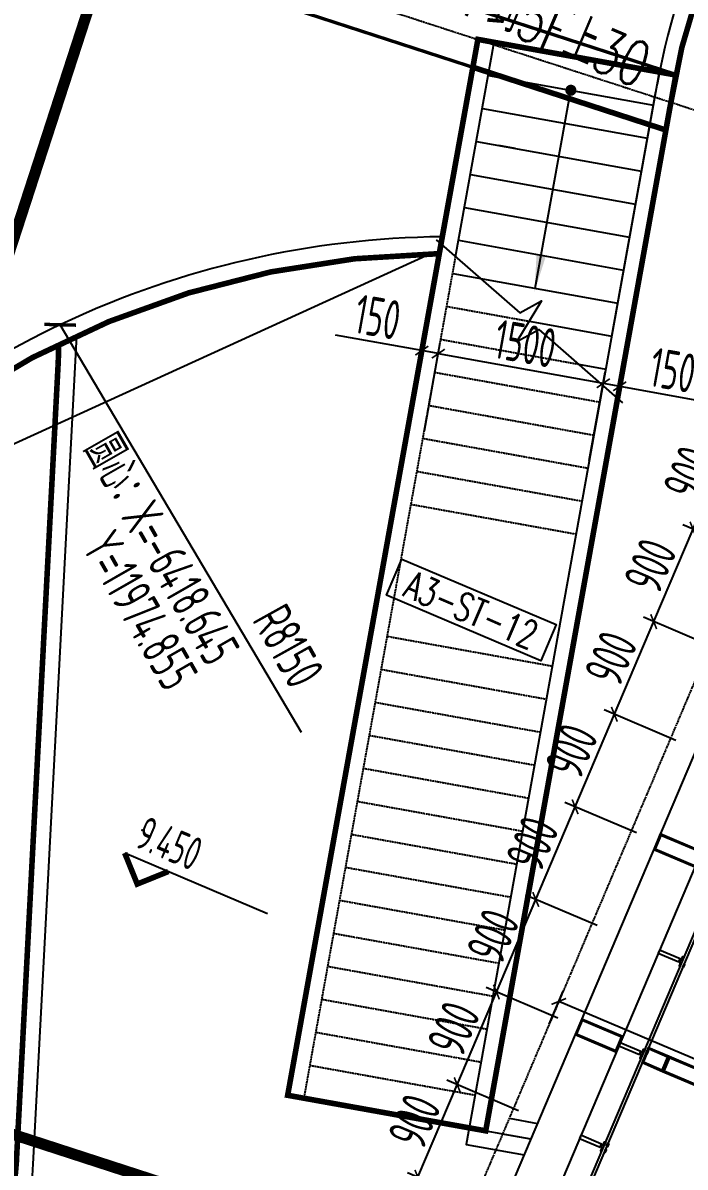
# Model space of a CAD drawing. Extents: x -3523 to 12007717, y -6694179 to 21431.
# Drawn here: x 11971026 to 11976951, y -6418820 to -6408581 of the extents above; entities that cross this region are included whole.
import ezdxf
from ezdxf.enums import TextEntityAlignment as Align

# ---------------------------------------------------------------- set-up
doc = ezdxf.new("R2010")
doc.units = 0
doc.header["$LTSCALE"] = 10
doc.header["$MEASUREMENT"] = 0
for name, pattern in [('A3-RG-axis-100$0$CENTER', [2, 1.25, -0.25, 0.25, -0.25]), ('A3-RI-4F$0$DASH', [0.35, 0.25, -0.1]), ('A3-RI-4F$0$DASHED2', [0.375, 0.25, -0.125]), ('A3-RV-4F$0$DASH', [0.35, 0.25, -0.1]), ('A3-SYMB-4F-100$0$$AUDIT_BAD_LTYPE2', [0]), ('DASHED2', [0.375, 0.25, -0.125])]:
    doc.linetypes.add(name, pattern=pattern)
for name, color, linetype in [('A-CLOD', 200, 'Continuous'), ('A3-RB-4F-100$0$A-DIMS-100', 1, 'Continuous'), ('A3-RG-axis-100$0$A-DIMS-100', 1, 'Continuous'), ('A3-RG-axis-100$0$A-GRID', 1, 'A3-RG-axis-100$0$CENTER'), ('A3-RI-4F$0$$1$A-STRS-HRAL', 80, 'Continuous'), ('A3-RI-4F$0$A-DETAILS', 11, 'Continuous'), ('A3-RI-4F$0$A-FLOR', 2, 'Continuous'), ('A3-RI-4F$0$A-FLOR-CURT', 55, 'Continuous'), ('A3-RI-4F$0$A-GLAZ', 140, 'Continuous'), ('A3-RI-4F$0$A-STRS-HRAL', 80, 'Continuous'), ('A3-RI-4F$0$A-SYMB-VOID', 35, 'Continuous'), ('A3-RV-4F$0$A-STRS', 50, 'Continuous'), ('A3-RV-4F$0$A-STRS-HRAL', 80, 'Continuous'), ('A3-RV-4F$0$A-SYMB-STRS', 1, 'Continuous'), ('A3-SYMB-4F-100$0$$AUDIT_BAD_LAYER1', 7, 'Continuous'), ('A3-SYMB-4F-100$0$A-SYMB', 4, 'Continuous'), ('A3-SYMB-4F-100$0$A-SYMB-NAME', 4, 'Continuous'), ('A3-SYMB-4F-100$0$A-SYMB-NAME-E', 4, 'Continuous'), ('A3-SYMB-4F-100$0$A-SYMB-NUMB-T', 4, 'Continuous'), ('A3-SYMB-4F-100$0$A-SYMB-STRS', 1, 'Continuous')]:
    doc.layers.add(name, color=color, linetype=linetype)
doc.layers.add('A3-RI-4F$0$A-X-CHEK', color=6, linetype='A3-RI-4F$0$DASHED2', plot=False)
doc.layers.add('A3-RI-4F$0$临时层', color=140, linetype='Continuous', plot=False)
doc.styles.add('A3-RB-4F-100$0$XD2008', font='xd-hzs.shx', dxfattribs={"width": 0.7, "bigfont": 'xd-hztxt.shx'})
doc.styles.add('A3-RG-axis-100$0$XD2008', font='xd-hzs.shx', dxfattribs={"width": 0.7, "bigfont": 'xd-hztxt.shx'})
doc.styles.add('A3-SYMB-4F-100$0$ECADI-TXT', font='simplex.shx', dxfattribs={"bigfont": 'hztxt.shx'})
doc.styles.add('A3-SYMB-4F-100$0$XD2008', font='hzs.shx', dxfattribs={"width": 0.7, "bigfont": 'hztxt.shx'})
doc.dimstyles.new('A3-RB-4F-100$0$XD100$0', dxfattribs={"dimscale": 100, "dimtxt": 3.5, "dimasz": 1, "dimexe": 1, "dimexo": 2, "dimgap": 0.5, "dimtad": 1, "dimdec": 0, "dimdsep": 46, "dimtxsty": 'A3-RB-4F-100$0$XD2008', "dimblk1": 'A3-RB-4F-100$0$_ARCHTICK', "dimblk2": 'A3-RB-4F-100$0$_ARCHTICK', "dimsah": 1, "dimcen": 2.5, "dimclrt": 4, "dimaunit": 1, "dimadec": 0, "dimazin": 0, "dimtfac": 1, "dimtdec": 0, "dimtix": 1, "dimtmove": 0, "dimatfit": 3, "dimfxl": 0, "dimtolj": 1, "dimtzin": 0, "dimarcsym": 0})
doc.dimstyles.new('A3-RG-axis-100$0$XD100$0', dxfattribs={"dimscale": 100, "dimtxt": 3.5, "dimasz": 1, "dimexe": 1, "dimexo": 2, "dimgap": 0.5, "dimtad": 1, "dimdec": 0, "dimdsep": 46, "dimtxsty": 'A3-RG-axis-100$0$XD2008', "dimblk1": 'A3-RG-axis-100$0$_ARCHTICK', "dimblk2": 'A3-RG-axis-100$0$_ARCHTICK', "dimsah": 1, "dimcen": 2.5, "dimclrt": 4, "dimaunit": 1, "dimadec": 0, "dimazin": 0, "dimtfac": 1, "dimtdec": 0, "dimtix": 1, "dimtmove": 0, "dimatfit": 3, "dimfxl": 0, "dimtolj": 1, "dimtzin": 0, "dimarcsym": 0})

# ---------------------------------------------------------------- blocks, each defined once
blk = doc.blocks.new('A3-RI-4F')
at = {"layer": 'A3-RI-4F$0$$1$A-STRS-HRAL'}
blk.add_lwpolyline([(11978237, -6391711), (11986781, -6392158), (11972568, -6425641)], dxfattribs=at)
at = {"layer": 'A3-RI-4F$0$A-DETAILS'}
for p, q in [((11976898, -6416977), (11976906, -6416997)), ((11976901, -6416970), (11976920, -6416962)), ((11976901, -6416970), (11976909, -6416990)), ((11976903, -6416964), (11976923, -6416956)), ((11976549, -6417799), (11976569, -6417791)), ((11976549, -6417799), (11976557, -6417819)), ((11976552, -6417792), (11976571, -6417784)), ((11976546, -6417805), (11976554, -6417825)), ((11976197, -6418627), (11976217, -6418619)), ((11976200, -6418621), (11976220, -6418613)), ((11976195, -6418634), (11976202, -6418653)), ((11976197, -6418627), (11976205, -6418647))]:
    blk.add_line(p, q, dxfattribs=at)
blk.add_lwpolyline([(11978189, -6391860), (11978365, -6391317), (11987372, -6391789), (11973315, -6424906)], dxfattribs=at)
for points in [[(11977039, -6416133), (11977097, -6415995), (11976729, -6415838), (11976671, -6415977)], [(11977034, -6416120), (11977084, -6416000), (11976735, -6415852), (11976684, -6415971)], [(11976895, -6416984), (11976906, -6416957), (11976722, -6416878), (11976711, -6416906)], [(11976941, -6416939), (11976929, -6416966), (11976920, -6416962), (11976932, -6416935)], [(11976906, -6417022), (11976918, -6416994), (11976909, -6416990), (11976897, -6417018)], [(11976938, -6417035), (11976950, -6417008), (11976941, -6417004), (11976929, -6417031)], [(11976336, -6417790), (11976394, -6417652), (11976026, -6417495), (11975967, -6417633)], [(11976330, -6417777), (11976381, -6417657), (11976031, -6417508), (11975980, -6417628)], [(11976543, -6417813), (11976555, -6417785), (11976371, -6417707), (11976359, -6417735)], [(11976808, -6417827), (11976750, -6417966), (11976566, -6417887), (11976624, -6417749)], [(11976590, -6417767), (11976578, -6417795), (11976569, -6417791), (11976580, -6417763)], [(11976795, -6417833), (11976744, -6417952), (11976579, -6417882), (11976630, -6417762)], [(11976622, -6417781), (11976610, -6417808), (11976601, -6417805), (11976613, -6417777)], [(11976554, -6417850), (11976566, -6417822), (11976557, -6417819), (11976545, -6417846)], [(11976587, -6417864), (11976598, -6417836), (11976589, -6417832), (11976577, -6417860)], [(11977361, -6418062), (11977302, -6418200), (11976750, -6417966), (11976808, -6417827)], [(11977348, -6418067), (11977297, -6418187), (11976763, -6417960), (11976814, -6417841)], [(11976191, -6418641), (11976203, -6418613), (11976019, -6418535), (11976007, -6418563)], [(11976238, -6418596), (11976226, -6418623), (11976217, -6418619), (11976229, -6418592)], [(11976270, -6418609), (11976258, -6418637), (11976249, -6418633), (11976261, -6418605)], [(11976203, -6418678), (11976214, -6418651), (11976205, -6418647), (11976194, -6418675)], [(11976235, -6418692), (11976247, -6418665), (11976237, -6418661), (11976226, -6418688)]]:
    blk.add_lwpolyline(points, close=True, dxfattribs=at)
at = {"layer": 'A3-RI-4F$0$A-FLOR', "linetype": 'A3-RI-4F$0$DASH', "const_width": 50}
blk.add_lwpolyline([(11968758, -6413466, -0.216553), (11974751, -6410646), (11975052, -6408978), (11976779, -6409540), (11976814, -6409345, -0.16088), (11978533, -6405953, 0.089363), (11981166, -6401870), (11983808, -6393739), (11978174, -6391908)], format="xyb", dxfattribs=at)
at = {"layer": 'A3-RI-4F$0$A-FLOR-CURT'}
blk.add_line((11975430, -6409705), (11975283, -6409679), dxfattribs=at)
at = {"layer": 'A3-RI-4F$0$A-FLOR-CURT', "color": 170, "linetype": 'A3-RI-4F$0$DASH', "const_width": 50}
blk.add_lwpolyline([(11965681, -6422415, 0.501593), (11970967, -6418784), (11971341, -6411636, 0.022324), (11971343, -6411457, 0.022324)], format="xyb", dxfattribs=at)
at = {"layer": 'A3-RI-4F$0$A-GLAZ'}
for points in [[(11977951, -6391783), (11978187, -6391057), (11987742, -6391558), (11973545, -6425004)], [(11977975, -6391791), (11978205, -6391083), (11987705, -6391581), (11973522, -6424994)]]:
    blk.add_lwpolyline(points, dxfattribs=at)
at = {"layer": 'A3-RI-4F$0$A-STRS-HRAL'}
for p, q in [((11970967, -6418784), (11971351, -6411453)), ((11971505, -6411380), (11971116, -6418792)), ((11975378, -6418382), (11975630, -6418428)), ((11975570, -6418569), (11975318, -6418524))]:
    blk.add_line(p, q, dxfattribs=at)
for centre, radius, start, end in [((11982753, -6410223), 6150, 136.1702, 169.7906), ((11982753, -6410223), 6000, 136.2645, 169.7906), ((11974855, -6418645), 8150, 90.5398, 139.6546), ((11974855, -6418645), 8000, 90.7438, 139.6546), ((11966970, -6418628), 4150, 262.4541, 357.7647)]:
    blk.add_arc(centre, radius, start, end, dxfattribs=at)
at = {"layer": 'A3-RI-4F$0$A-SYMB-VOID'}
blk.add_lwpolyline([(11964231, -6420490), (11970608, -6412500), (11974666, -6410647)], dxfattribs=at)
at = {"layer": 'A3-RI-4F$0$A-X-CHEK', "const_width": 30}
for points in [[(11973334, -6407894), (11976885, -6409048)], [(11973139, -6408357), (11976779, -6409540)]]:
    blk.add_lwpolyline(points, dxfattribs=at)
at = {"layer": 'A3-RI-4F$0$临时层'}
for p, q in [((11976295, -6411384), (11976689, -6409195)), ((11976485, -6411172), (11976848, -6409160))]:
    blk.add_line(p, q, dxfattribs=at)
at = {"layer": 'A3-RI-4F$0$临时层', "const_width": 50}
blk.add_lwpolyline([(11973395, -6418177), (11975097, -6408729), (11976868, -6409048), (11975167, -6418495)], close=True, dxfattribs=at)
blk = doc.blocks.new('A3-RG-axis-100$0$_ARCHTICK')
at = {"color": 0, "linetype": 'ByBlock', "const_width": 0.15}
blk.add_lwpolyline([(-0.5, -0.5), (0.5, 0.5)], dxfattribs=at)
blk = doc.blocks.new('*D258')
at = {"layer": 'A3-RG-axis-100$0$A-DIMS-100', "color": 0, "lineweight": -2}
for p, q in [((11975735, -6417541), (11975861, -6417245)), ((11979043, -6418705), (11975821, -6417337)), ((11978957, -6418908), (11979082, -6418613))]:
    blk.add_line(p, q, dxfattribs=at)
at = {"layer": 'Defpoints', "color": 0}
for p in [(11975821, -6417337), (11975657, -6417725), (11978879, -6419092)]:
    blk.add_point(p, dxfattribs=at)
at = {"layer": 'A3-RG-axis-100$0$A-DIMS-100', "color": 0, "lineweight": -2, "xscale": 100, "yscale": 100, "zscale": 100}
for p, rotation in [((11975821, -6417337), 157.0000000217818), ((11979043, -6418705), 337.0000000217818)]:
    blk.add_blockref('A3-RG-axis-100$0$_ARCHTICK', p, dxfattribs=dict(at, rotation=rotation))
at = {"layer": 'A3-RG-axis-100$0$A-DIMS-100', "color": 4, "insert": (11977520, -6417814), "char_height": 350, "attachment_point": 5, "rotation": 337, "style": 'A3-RG-axis-100$0$XD2008'}
blk.add_mtext('\\A1;3500', dxfattribs=at)
blk = doc.blocks.new('A3-SYMB-4F-100$0$ECADI-TAG-NAME')
at = {"layer": 'A3-SYMB-4F-100$0$A-SYMB-NAME', "style": 'A3-SYMB-4F-100$0$ECADI-TXT', "width": 0.7}
blk.add_attdef('CHINESENAME', (1.86, 1.53), '', height=4, dxfattribs=at)
at = {"layer": 'A3-SYMB-4F-100$0$A-SYMB-NAME-E', "style": 'A3-SYMB-4F-100$0$ECADI-TXT', "width": 0.7}
blk.add_attdef('ENGLISHLOW', (2.18, 6.96), '', height=2.5, dxfattribs=at)
blk = doc.blocks.new('A3-SYMB-4F-100$0$ECADI-TAG-HGHT（国标）')
at = {"color": 1, "const_width": 0.5}
blk.add_lwpolyline([(-2.12, 2.12), (0, 0), (2.12, 2.12)], dxfattribs=at)
at = {"color": 1}
blk.add_point((-1.48, 4.6), dxfattribs=at)
at = {"layer": 'A3-SYMB-4F-100$0$$AUDIT_BAD_LAYER1', "color": 1, "linetype": 'A3-SYMB-4F-100$0$$AUDIT_BAD_LTYPE2'}
blk.add_line((-2.12, 2.12), (11.77, 2.12), dxfattribs=at)
at = {"style": 'A3-SYMB-4F-100$0$XD2008', "width": 0.7}
blk.add_attdef('FL', text='', height=3, dxfattribs=at).set_placement((-2.69, 2.97), align=Align.RIGHT)
for tag, p in [('F.F.L.', (2.28, 2.97)), ('T.O.S.', (2.28, -1.1))]:
    blk.add_attdef(tag, p, '', height=3, dxfattribs=at)
blk = doc.blocks.new('A3-SYMB-4F-100$0$ECADI-TAG-CODE')
at = {"layer": 'A3-SYMB-4F-100$0$A-SYMB-NUMB-T', "color": 1}
blk.add_lwpolyline([(0, 3.5), (15, 3.5), (15, 0), (0, 0)], close=True, dxfattribs=at)
at = {"layer": 'A3-SYMB-4F-100$0$A-SYMB-NUMB-T', "style": 'A3-SYMB-4F-100$0$ECADI-TXT', "width": 0.7}
blk.add_attdef('CODE', text='', height=2.5, dxfattribs=at).set_placement((7.5, 1.75), align=Align.MIDDLE_CENTER)
blk = doc.blocks.new('A3-SYMB-4F-100')
at = {"layer": 'A3-SYMB-4F-100$0$A-SYMB', "xscale": 100.0000000100172, "yscale": 100.0000000002328, "zscale": 100, "rotation": 337}
blk.add_blockref('A3-SYMB-4F-100$0$ECADI-TAG-CODE', (11974279, -6413702), dxfattribs=at).add_auto_attribs({'CODE': 'A3-ST-12'})
at = {"layer": 'A3-SYMB-4F-100$0$A-SYMB'}
ref = blk.add_blockref('A3-SYMB-4F-100$0$ECADI-TAG-HGHT（国标）', (11972049, -6416287), dxfattribs=dict(at, xscale=100, yscale=100, rotation=337))
ref.add_attrib('F.F.L.', '9.450', (11972015, -6415950), dxfattribs={"layer": '0', "height": 300, "rotation": 337, "style": 'A3-SYMB-4F-100$0$XD2008', "width": 0.7})
at = {"layer": 'A3-SYMB-4F-100$0$A-SYMB-STRS'}
ref = blk.add_blockref('A3-SYMB-4F-100$0$ECADI-TAG-NAME', (11974498, -6408475, 0), dxfattribs=dict(at, xscale=100, yscale=100, rotation=337))
ref.add_attrib('CHINESENAME', '4F到5F上30', (11974728, -6408406, 0), dxfattribs={"height": 400, "rotation": 337, "style": 'A3-SYMB-4F-100$0$ECADI-TXT', "width": 0.7})
blk = doc.blocks.new('A3-RB-4F-100$0$_ARCHTICK')
at = {"color": 0, "linetype": 'ByBlock', "const_width": 0.15}
blk.add_lwpolyline([(-0.5, -0.5), (0.5, 0.5)], dxfattribs=at)
blk = doc.blocks.new('*D2826')
at = {"layer": 'A3-RB-4F-100$0$A-DIMS-100', "color": 0, "lineweight": -2}
for p, q in [((11977922, -6412516), (11977281, -6412243)), ((11977022, -6413111), (11977373, -6412282)), ((11977571, -6413344), (11976930, -6413072))]:
    blk.add_line(p, q, dxfattribs=at)
at = {"layer": 'Defpoints', "color": 0}
for p in [(11977373, -6412282), (11978107, -6412594), (11977755, -6413422)]:
    blk.add_point(p, dxfattribs=at)
at = {"layer": 'A3-RB-4F-100$0$A-DIMS-100', "color": 0, "lineweight": -2, "xscale": 100, "yscale": 100, "zscale": 100}
for p, rotation in [((11977373, -6412282), 67.00000002043258), ((11977022, -6413111), 247.0000000204326)]:
    blk.add_blockref('A3-RB-4F-100$0$_ARCHTICK', p, dxfattribs=dict(at, rotation=rotation))
at = {"layer": 'A3-RB-4F-100$0$A-DIMS-100', "color": 4, "insert": (11976990, -6412609), "char_height": 350, "attachment_point": 5, "rotation": 67, "style": 'A3-RB-4F-100$0$XD2008'}
blk.add_mtext('\\A1;900', dxfattribs=at)
blk = doc.blocks.new('*D2827')
at = {"layer": 'A3-RB-4F-100$0$A-DIMS-100', "color": 0, "lineweight": -2}
for p, q in [((11977571, -6413344), (11976930, -6413072)), ((11976670, -6413939), (11977022, -6413111)), ((11977219, -6414172), (11976578, -6413900))]:
    blk.add_line(p, q, dxfattribs=at)
at = {"layer": 'Defpoints', "color": 0}
for p in [(11977022, -6413111), (11977755, -6413422), (11977403, -6414251)]:
    blk.add_point(p, dxfattribs=at)
at = {"layer": 'A3-RB-4F-100$0$A-DIMS-100', "color": 0, "lineweight": -2, "xscale": 100, "yscale": 100, "zscale": 100}
for p, rotation in [((11977022, -6413111), 67.00000002035641), ((11976670, -6413939), 247.0000000203564)]:
    blk.add_blockref('A3-RB-4F-100$0$_ARCHTICK', p, dxfattribs=dict(at, rotation=rotation))
at = {"layer": 'A3-RB-4F-100$0$A-DIMS-100', "color": 4, "insert": (11976639, -6413437), "char_height": 350, "attachment_point": 5, "rotation": 67, "style": 'A3-RB-4F-100$0$XD2008'}
blk.add_mtext('\\A1;900', dxfattribs=at)
blk = doc.blocks.new('*D2828')
at = {"layer": 'A3-RB-4F-100$0$A-DIMS-100', "color": 0, "lineweight": -2}
for p, q in [((11977219, -6414172), (11976578, -6413900)), ((11976318, -6414768), (11976670, -6413939)), ((11976868, -6415001), (11976226, -6414729))]:
    blk.add_line(p, q, dxfattribs=at)
at = {"layer": 'Defpoints', "color": 0}
for p in [(11976670, -6413939), (11977403, -6414251), (11977052, -6415079)]:
    blk.add_point(p, dxfattribs=at)
at = {"layer": 'A3-RB-4F-100$0$A-DIMS-100', "color": 0, "lineweight": -2, "xscale": 100, "yscale": 100, "zscale": 100}
for p, rotation in [((11976670, -6413939), 67.00000002030026), ((11976318, -6414768), 247.0000000203003)]:
    blk.add_blockref('A3-RB-4F-100$0$_ARCHTICK', p, dxfattribs=dict(at, rotation=rotation))
at = {"layer": 'A3-RB-4F-100$0$A-DIMS-100', "color": 4, "insert": (11976287, -6414266), "char_height": 350, "attachment_point": 5, "rotation": 67, "style": 'A3-RB-4F-100$0$XD2008'}
blk.add_mtext('\\A1;900', dxfattribs=at)
blk = doc.blocks.new('*D2829')
at = {"layer": 'A3-RB-4F-100$0$A-DIMS-100', "color": 0, "lineweight": -2}
for p, q in [((11976868, -6415001), (11976226, -6414729)), ((11975967, -6415596), (11976318, -6414768)), ((11976516, -6415829), (11975875, -6415557))]:
    blk.add_line(p, q, dxfattribs=at)
at = {"layer": 'Defpoints', "color": 0}
for p in [(11976318, -6414768), (11977052, -6415079), (11976700, -6415907)]:
    blk.add_point(p, dxfattribs=at)
at = {"layer": 'A3-RB-4F-100$0$A-DIMS-100', "color": 0, "lineweight": -2, "xscale": 100, "yscale": 100, "zscale": 100}
for p, rotation in [((11976318, -6414768), 67.00000002036309), ((11975967, -6415596), 247.0000000203631)]:
    blk.add_blockref('A3-RB-4F-100$0$_ARCHTICK', p, dxfattribs=dict(at, rotation=rotation))
at = {"layer": 'A3-RB-4F-100$0$A-DIMS-100', "color": 4, "insert": (11975935, -6415094), "char_height": 350, "attachment_point": 5, "rotation": 67, "style": 'A3-RB-4F-100$0$XD2008'}
blk.add_mtext('\\A1;900', dxfattribs=at)
blk = doc.blocks.new('*D2830')
at = {"layer": 'A3-RB-4F-100$0$A-DIMS-100', "color": 0, "lineweight": -2}
for p, q in [((11975615, -6416425), (11975967, -6415596)), ((11976516, -6415829), (11975875, -6415557)), ((11976164, -6416658), (11975523, -6416386))]:
    blk.add_line(p, q, dxfattribs=at)
at = {"layer": 'Defpoints', "color": 0}
for p in [(11975967, -6415596), (11976700, -6415907), (11976348, -6416736)]:
    blk.add_point(p, dxfattribs=at)
at = {"layer": 'A3-RB-4F-100$0$A-DIMS-100', "color": 0, "lineweight": -2, "xscale": 100, "yscale": 100, "zscale": 100}
for p, rotation in [((11975967, -6415596), 67.00000002025394), ((11975615, -6416425), 247.0000000202539)]:
    blk.add_blockref('A3-RB-4F-100$0$_ARCHTICK', p, dxfattribs=dict(at, rotation=rotation))
at = {"layer": 'A3-RB-4F-100$0$A-DIMS-100', "color": 4, "insert": (11975584, -6415923), "char_height": 350, "attachment_point": 5, "rotation": 67, "style": 'A3-RB-4F-100$0$XD2008'}
blk.add_mtext('\\A1;900', dxfattribs=at)
blk = doc.blocks.new('*D2831')
at = {"layer": 'A3-RB-4F-100$0$A-DIMS-100', "color": 0, "lineweight": -2}
for p, q in [((11975263, -6417253), (11975615, -6416425)), ((11976164, -6416658), (11975523, -6416386)), ((11975813, -6417486), (11975171, -6417214))]:
    blk.add_line(p, q, dxfattribs=at)
at = {"layer": 'Defpoints', "color": 0}
for p in [(11975615, -6416425), (11976348, -6416736), (11975997, -6417564)]:
    blk.add_point(p, dxfattribs=at)
at = {"layer": 'A3-RB-4F-100$0$A-DIMS-100', "color": 0, "lineweight": -2, "xscale": 100, "yscale": 100, "zscale": 100}
for p, rotation in [((11975615, -6416425), 67.00000002040942), ((11975263, -6417253), 247.0000000204094)]:
    blk.add_blockref('A3-RB-4F-100$0$_ARCHTICK', p, dxfattribs=dict(at, rotation=rotation))
at = {"layer": 'A3-RB-4F-100$0$A-DIMS-100', "color": 4, "insert": (11975232, -6416751), "char_height": 350, "attachment_point": 5, "rotation": 67, "style": 'A3-RB-4F-100$0$XD2008'}
blk.add_mtext('\\A1;900', dxfattribs=at)
blk = doc.blocks.new('*D2832')
at = {"layer": 'A3-RB-4F-100$0$A-DIMS-100', "color": 0, "lineweight": -2}
for p, q in [((11974912, -6418082), (11975263, -6417253)), ((11975813, -6417486), (11975171, -6417214)), ((11975461, -6418315), (11974820, -6418043))]:
    blk.add_line(p, q, dxfattribs=at)
at = {"layer": 'Defpoints', "color": 0}
for p in [(11975263, -6417253), (11975997, -6417564), (11975645, -6418393)]:
    blk.add_point(p, dxfattribs=at)
at = {"layer": 'A3-RB-4F-100$0$A-DIMS-100', "color": 0, "lineweight": -2, "xscale": 100, "yscale": 100, "zscale": 100}
for p, rotation in [((11975263, -6417253), 67.00000002031676), ((11974912, -6418082), 247.0000000203168)]:
    blk.add_blockref('A3-RB-4F-100$0$_ARCHTICK', p, dxfattribs=dict(at, rotation=rotation))
at = {"layer": 'A3-RB-4F-100$0$A-DIMS-100', "color": 4, "insert": (11974880, -6417579), "char_height": 350, "attachment_point": 5, "rotation": 67, "style": 'A3-RB-4F-100$0$XD2008'}
blk.add_mtext('\\A1;900', dxfattribs=at)
blk = doc.blocks.new('*D2833')
at = {"layer": 'A3-RB-4F-100$0$A-DIMS-100', "color": 0, "lineweight": -2}
for p, q in [((11974560, -6418910), (11974912, -6418082)), ((11975461, -6418315), (11974820, -6418043)), ((11975109, -6419143), (11974468, -6418871))]:
    blk.add_line(p, q, dxfattribs=at)
at = {"layer": 'Defpoints', "color": 0}
for p in [(11974912, -6418082), (11975645, -6418393), (11975293, -6419221)]:
    blk.add_point(p, dxfattribs=at)
at = {"layer": 'A3-RB-4F-100$0$A-DIMS-100', "color": 0, "lineweight": -2, "xscale": 100, "yscale": 100, "zscale": 100}
for p, rotation in [((11974912, -6418082), 67.00000002036309), ((11974560, -6418910), 247.0000000203631)]:
    blk.add_blockref('A3-RB-4F-100$0$_ARCHTICK', p, dxfattribs=dict(at, rotation=rotation))
at = {"layer": 'A3-RB-4F-100$0$A-DIMS-100', "color": 4, "insert": (11974529, -6418408), "char_height": 350, "attachment_point": 5, "rotation": 67, "style": 'A3-RB-4F-100$0$XD2008'}
blk.add_mtext('\\A1;900', dxfattribs=at)
blk = doc.blocks.new('*D2464')
at = {"layer": 'A3-RB-4F-100$0$A-DIMS-100', "color": 0, "lineweight": -2}
for p, q in [((11974595, -6411514), (11973824, -6411375)), ((11974471, -6412204), (11974613, -6411416)), ((11974618, -6412231), (11974760, -6411442)), ((11974743, -6411541), (11974595, -6411514))]:
    blk.add_line(p, q, dxfattribs=at)
at = {"layer": 'Defpoints', "color": 0}
for p in [(11974743, -6411541), (11974435, -6412401), (11974583, -6412428)]:
    blk.add_point(p, dxfattribs=at)
at = {"layer": 'A3-RB-4F-100$0$A-DIMS-100', "color": 0, "lineweight": -2, "xscale": 100, "yscale": 100, "zscale": 100}
for p, rotation in [((11974595, -6411514), 169.7905875848389), ((11974743, -6411541), 349.7905875848389)]:
    blk.add_blockref('A3-RB-4F-100$0$_ARCHTICK', p, dxfattribs=dict(at, rotation=rotation))
at = {"layer": 'A3-RB-4F-100$0$A-DIMS-100', "color": 4, "insert": (11974200, -6411214), "char_height": 350, "attachment_point": 5, "rotation": 349.7906, "style": 'A3-RB-4F-100$0$XD2008'}
blk.add_mtext('\\A1;150', dxfattribs=at)
blk = doc.blocks.new('*D2465')
at = {"layer": 'A3-RB-4F-100$0$A-DIMS-100', "color": 0, "lineweight": -2}
for p, q in [((11974618, -6412231), (11974760, -6411442)), ((11974743, -6411541), (11976219, -6411806)), ((11976094, -6412497), (11976237, -6411708))]:
    blk.add_line(p, q, dxfattribs=at)
at = {"layer": 'Defpoints', "color": 0}
for p in [(11976219, -6411806), (11974583, -6412428), (11976059, -6412693)]:
    blk.add_point(p, dxfattribs=at)
at = {"layer": 'A3-RB-4F-100$0$A-DIMS-100', "color": 0, "lineweight": -2, "xscale": 100, "yscale": 100, "zscale": 100}
for p, rotation in [((11974743, -6411541), 169.7905875848502), ((11976219, -6411806), 349.7905875848502)]:
    blk.add_blockref('A3-RB-4F-100$0$_ARCHTICK', p, dxfattribs=dict(at, rotation=rotation))
at = {"layer": 'A3-RB-4F-100$0$A-DIMS-100', "color": 4, "insert": (11975521, -6411452), "char_height": 350, "attachment_point": 5, "rotation": 349.7906, "style": 'A3-RB-4F-100$0$XD2008'}
blk.add_mtext('\\A1;1500', dxfattribs=at)
blk = doc.blocks.new('*D2466')
at = {"layer": 'A3-RB-4F-100$0$A-DIMS-100', "color": 0, "lineweight": -2}
for p, q in [((11976094, -6412497), (11976237, -6411708)), ((11976242, -6412523), (11976384, -6411735)), ((11976219, -6411806), (11976366, -6411833)), ((11976366, -6411833), (11977137, -6411972))]:
    blk.add_line(p, q, dxfattribs=at)
at = {"layer": 'Defpoints', "color": 0}
for p in [(11976366, -6411833), (11976059, -6412693), (11976207, -6412720)]:
    blk.add_point(p, dxfattribs=at)
at = {"layer": 'A3-RB-4F-100$0$A-DIMS-100', "color": 0, "lineweight": -2, "xscale": 100, "yscale": 100, "zscale": 100}
for p, rotation in [((11976219, -6411806), 169.7905875848389), ((11976366, -6411833), 349.7905875848389)]:
    blk.add_blockref('A3-RB-4F-100$0$_ARCHTICK', p, dxfattribs=dict(at, rotation=rotation))
at = {"layer": 'A3-RB-4F-100$0$A-DIMS-100', "color": 4, "insert": (11976841, -6411690), "char_height": 350, "attachment_point": 5, "rotation": 349.7906, "style": 'A3-RB-4F-100$0$XD2008'}
blk.add_mtext('\\A1;150', dxfattribs=at)
blk = doc.blocks.new('A3-RV-4F')
at = {"layer": 'A3-RV-4F$0$A-STRS'}
for p, q in [((11975244, -6408756), (11976720, -6409022)), ((11975191, -6409051), (11976667, -6409317)), ((11975138, -6409346), (11976614, -6409612)), ((11975085, -6409642), (11976561, -6409908)), ((11975031, -6409937), (11976508, -6410203)), ((11974978, -6410232), (11976454, -6410498)), ((11974925, -6410527), (11976401, -6410793)), ((11974872, -6410823), (11976348, -6411089)), ((11975557, -6411251), (11976295, -6411384)), ((11975996, -6411635), (11976242, -6411679))]:
    blk.add_line(p, q, dxfattribs=at)
at = {"layer": 'A3-RV-4F$0$A-STRS', "linetype": 'A3-RV-4F$0$DASH'}
for p, q in [((11974819, -6411118), (11975557, -6411251)), ((11974765, -6411413), (11975996, -6411635)), ((11974712, -6411708), (11976189, -6411974)), ((11974659, -6412004), (11976135, -6412270)), ((11974606, -6412299), (11976082, -6412565)), ((11974553, -6412594), (11976029, -6412860)), ((11974500, -6412889), (11975976, -6413155)), ((11974287, -6414070), (11975763, -6414336)), ((11974234, -6414366), (11975710, -6414632)), ((11974181, -6414661), (11975657, -6414927)), ((11974127, -6414956), (11975604, -6415222)), ((11974074, -6415251), (11975550, -6415517)), ((11974021, -6415547), (11975497, -6415813)), ((11973968, -6415842), (11975444, -6416108)), ((11973915, -6416137), (11975391, -6416403)), ((11973862, -6416432), (11975338, -6416698)), ((11973808, -6416728), (11975285, -6416994)), ((11973755, -6417023), (11975231, -6417289)), ((11973702, -6417318), (11975178, -6417584)), ((11973649, -6417613), (11975125, -6417879)), ((11973596, -6417909), (11975072, -6418175)), ((11973542, -6418204), (11975019, -6418470))]:
    blk.add_line(p, q, dxfattribs=at)
at = {"layer": 'A3-RV-4F$0$A-STRS-HRAL'}
for p, q in [((11974767, -6410560), (11975097, -6408729)), ((11974898, -6410675), (11975244, -6408755)), ((11975244, -6408755), (11975097, -6408729)), ((11976868, -6409048), (11975167, -6418495)), ((11976720, -6409022), (11976868, -6409048)), ((11973542, -6418204), (11973395, -6418177)), ((11975167, -6418495), (11975571, -6418568))]:
    blk.add_line(p, q, dxfattribs=at)
at = {"layer": 'A3-RV-4F$0$A-STRS-HRAL', "linetype": 'A3-RV-4F$0$DASH'}
for p, q in [((11973395, -6418177), (11974767, -6410560)), ((11973542, -6418204), (11974898, -6410675))]:
    blk.add_line(p, q, dxfattribs=at)
at = {"layer": 'A3-RV-4F$0$A-STRS-HRAL'}
blk.add_lwpolyline([(11976720, -6409022), (11974992, -6418616), (11975511, -6418709)], dxfattribs=at)
at = {"layer": 'A3-RV-4F$0$A-SYMB-STRS', "extrusion": (-2.72389e-09, 6.19316e-09, -1)}
blk.add_line((11975610, -6410956, 0), (11975929, -6409184), dxfattribs=at)
at = {"layer": 'A3-RV-4F$0$A-SYMB-STRS', "extrusion": (5.14128e-15, 1.29133e-14, -1), "const_width": 50, "elevation": 0}
blk.add_lwpolyline([(-11975905, -6409189, -1), (-11975953, -6409179, -1)], format="xyb", close=True, dxfattribs=at)
at = {"layer": 'A3-RV-4F$0$A-SYMB-STRS', "elevation": 0}
blk.add_lwpolyline([(11974723, -6410522), (11975471, -6411176), (11975667, -6411068), (11975446, -6411433), (11975641, -6411324), (11976391, -6411980)], dxfattribs=at)
at = {"layer": 'A3-RV-4F$0$A-SYMB-STRS', "extrusion": (-4.71341e-09, -4.85369e-09, -1)}
blk.add_solid([(-11975622, -6410653, 0), (-11975705, -6410668, 0), (-11975603, -6410992, 0)], dxfattribs=at)
blk = doc.blocks.new('A3-RG-axis-100')
at = {"layer": 'A3-RG-axis-100$0$A-GRID'}
for p, q in [((11907916.9, -6386902.1), (12002104.9, -6417505.7)), ((11987492, -6389843.2), (11971114.4, -6428426.5))]:
    blk.add_line(p, q, dxfattribs=at)
at = {"layer": 'A3-RG-axis-100$0$A-DIMS-100'}
dim = blk.add_linear_dim(base=(11975821.5, -6417337.3), p1=(11978878.7, -6419092.4), p2=(11975657, -6417724.8), angle=337, dimstyle='A3-RG-axis-100$0$XD100$0', override={"dimasz": 1}, dxfattribs=at)
dim.commit()
dim.dimension.update_dxf_attribs({"geometry": '*D258', "text_midpoint": (11977520.3, -6417814)})
blk = doc.blocks.new('A3-RB-4F-100')
at = {"layer": 'A3-RB-4F-100$0$A-DIMS-100'}
blk.add_line((11973519.5, -6414931), (11971359.9, -6411282.6), dxfattribs=at)
at = {"layer": 'A3-RB-4F-100$0$A-DIMS-100', "xscale": 199.9999999999999, "yscale": 200.0000000000001, "zscale": 200, "rotation": 313.5071022243345}
blk.add_blockref('A3-RB-4F-100$0$_ARCHTICK', (11971359.9, -6411282.6), dxfattribs=at)
at = {"layer": 'A3-RB-4F-100$0$A-DIMS-100', "style": 'A3-RB-4F-100$0$XD2008', "width": 0.7}
for s, rotation, p in [('圆心：X=-6418.645', 299.78785, (11971550.4, -6412394.6)), ('Y=11974.855', 299.78785, (11971545.9, -6413265.4)), ('R8150', 299.10476, (11973071.4, -6413923.3))]:
    blk.add_text(s, height=350, rotation=rotation, dxfattribs=at).set_placement(p)
at = {"layer": 'A3-RB-4F-100$0$A-DIMS-100'}
for base, p1, p2, picture, middle in [((11974742.5, -6411540.6), (11974435.2, -6412400.9), (11974582.8, -6412427.5), '*D2464', (11974160.2, -6411435.7)), ((11976366.4, -6411833.1), (11976059, -6412693.4), (11976206.7, -6412720), '*D2466', (11976801.1, -6411911.4))]:
    dim = blk.add_linear_dim(base=base, p1=p1, p2=p2, angle=349.79059, dimstyle='A3-RB-4F-100$0$XD100$0', override={"dimadec": 3}, dxfattribs=at)
    dim.commit()
    dim.dimension.update_dxf_attribs({"geometry": picture, "text_midpoint": middle, "dimtype": 129})
dim = blk.add_aligned_dim(p1=(11974582.8, -6412427.5), p2=(11976059, -6412693.4), distance=901.2, dimstyle='A3-RB-4F-100$0$XD100$0', override={"dimadec": 3}, dxfattribs=at)
dim.commit()
dim.dimension.update_dxf_attribs({"geometry": '*D2465', "text_midpoint": (11975520.5, -6411452.1)})
for base, p1, p2, picture, middle in [((11977373.4, -6412282.5), (11977754.9, -6413422.1), (11978106.6, -6412593.7), '*D2826', (11977197.6, -6412696.7)), ((11977021.7, -6413110.9), (11977403.3, -6414250.6), (11977754.9, -6413422.1), '*D2827', (11976845.9, -6413525.1)), ((11976670.1, -6413939.4), (11977051.6, -6415079), (11977403.3, -6414250.6), '*D2828', (11976494.2, -6414353.6)), ((11976318.4, -6414767.8), (11976700, -6415907.5), (11977051.6, -6415079), '*D2829', (11976142.6, -6415182)), ((11975966.8, -6415596.3), (11976348.3, -6416736), (11976700, -6415907.5), '*D2830', (11975790.9, -6416010.5)), ((11975615.1, -6416424.7), (11975996.6, -6417564.4), (11976348.3, -6416736), '*D2831', (11975439.3, -6416839)), ((11975263.4, -6417253.2), (11975645, -6418392.9), (11975996.6, -6417564.4), '*D2832', (11975087.6, -6417667.4)), ((11974911.8, -6418081.6), (11975293.3, -6419221.3), (11975645, -6418392.9), '*D2833', (11974736, -6418495.9))]:
    dim = blk.add_linear_dim(base=base, p1=p1, p2=p2, angle=67, text='900', dimstyle='A3-RB-4F-100$0$XD100$0', override={"dimasz": 1, "dimadec": 3}, dxfattribs=at)
    dim.commit()
    dim.dimension.update_dxf_attribs({"geometry": picture, "text_midpoint": middle, "dimtype": 129})

msp = doc.modelspace()

# ---------------------------------------------------------------- linework, layer by layer
at = {"layer": 'A-CLOD', "linetype": 'DASHED2', "const_width": 100}
msp.add_lwpolyline([(11972950, -6406278), (11980711, -6408800, -0.414214), (11981096, -6409556), (11977675, -6420086, -0.414214), (11976919, -6420471), (11969158, -6417949, -0.414214), (11968773, -6417193), (11972194, -6406663, -0.414214)], format="xyb", close=True, dxfattribs=at)

# ---------------------------------------------------------------- block references
for name in ['A3-RB-4F-100', 'A3-RI-4F', 'A3-RG-axis-100', 'A3-SYMB-4F-100', 'A3-RV-4F']:
    msp.add_blockref(name, (0, 0))

doc.saveas('drawing.dxf')
